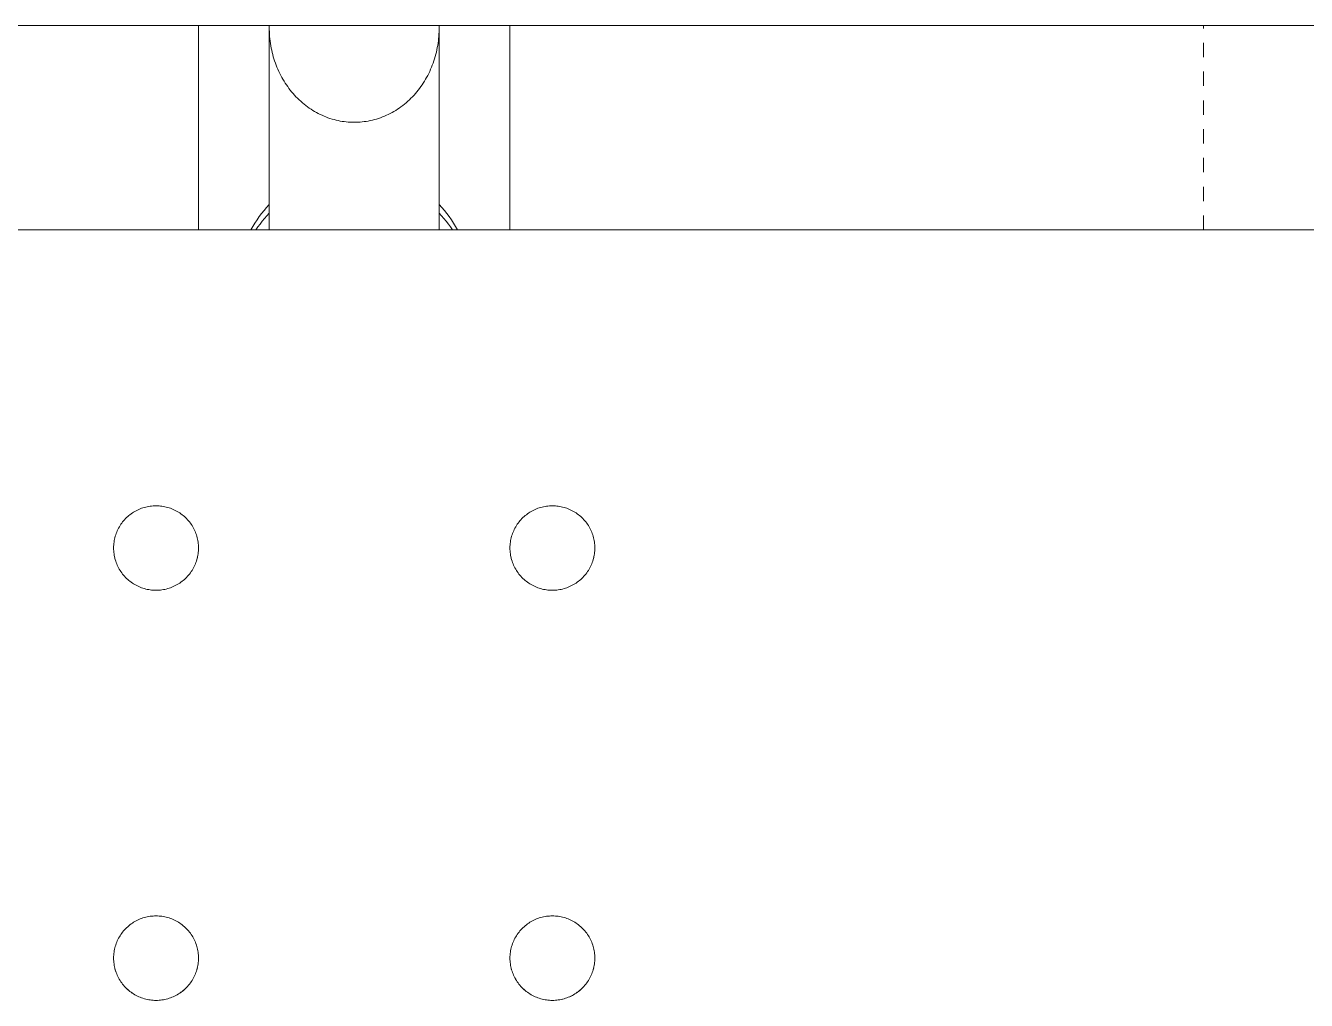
# Model space of a CAD drawing. Header units: inches. Extents: x -9 to 187, y -3 to 135.
# Drawn here: x 43 to 51.9, y 62.48 to 69.25 of the extents above; entities that cross this region are included whole.
import ezdxf

# ---------------------------------------------------------------- set-up
doc = ezdxf.new("R2010")
doc.units = ezdxf.units.IN
doc.linetypes.add('HIDDEN', pattern=[1.905, 1.27, -0.635])
doc.layers.add('ZANO_R', color=7, linetype='Continuous', lineweight=0)
doc.layers.add('ZANO_R_przerywana', color=250, linetype='HIDDEN', lineweight=0)

msp = doc.modelspace()

# ---------------------------------------------------------------- linework, layer by layer
at = {"layer": 'ZANO_R'}
for p, q in [((12.03027, 69.25466), (76.76718, 69.25466)), ((44.20188, 67.83533), (44.20188, 69.25466)), ((44.69396, 69.08941), (44.69397, 69.25466)), ((44.69404, 67.83533), (44.69404, 69.22773)), ((44.69404, 69.22773), (44.69445, 69.21155)), ((44.69445, 69.21155), (44.69521, 69.19538)), ((44.69521, 69.19538), (44.69634, 69.17924)), ((45.87274, 69.18026), (45.87383, 69.19607)), ((45.87383, 69.19607), (45.87456, 69.2119)), ((45.87456, 69.2119), (45.87496, 69.22775)), ((45.87496, 67.83533), (45.87496, 69.22775)), ((45.87503, 69.04381), (45.87503, 69.25466)), ((46.36711, 67.83533), (46.36711, 69.25466)), ((44.69634, 69.17924), (44.69782, 69.16312)), ((44.69782, 69.16312), (44.69966, 69.14704)), ((44.69966, 69.14704), (44.70186, 69.131)), ((44.70186, 69.131), (44.70441, 69.11502)), ((44.70441, 69.11502), (44.70733, 69.0991)), ((45.85903, 69.08621), (45.86218, 69.10175)), ((45.86218, 69.10175), (45.86498, 69.11735)), ((45.86498, 69.11735), (45.86743, 69.13301)), ((45.86743, 69.13301), (45.86955, 69.14872)), ((45.86955, 69.14872), (45.87132, 69.16447)), ((45.87132, 69.16447), (45.87274, 69.18026)), ((44.69396, 69.04381), (44.69396, 69.07421)), ((44.69396, 69.01347), (44.69396, 69.02861)), ((44.69404, 69.04381), (44.69404, 69.04524)), ((44.70733, 69.0991), (44.71045, 69.08391)), ((44.71045, 69.08391), (44.71391, 69.06878)), ((44.71391, 69.06878), (44.71769, 69.05374)), ((44.71769, 69.05374), (44.72181, 69.03878)), ((44.72181, 69.03878), (44.72624, 69.02391)), ((44.72624, 69.02391), (44.73101, 69.00915)), ((45.83821, 69.00979), (45.84305, 69.02488)), ((45.84305, 69.02488), (45.84756, 69.04008)), ((45.84756, 69.04008), (45.85173, 69.05537)), ((45.85173, 69.05537), (45.85555, 69.07075)), ((45.85555, 69.07075), (45.85903, 69.08621)), ((44.69396, 68.96844), (44.69396, 68.98338)), ((44.69396, 68.92399), (44.69396, 68.93874)), ((44.73101, 69.00915), (44.73609, 68.99449)), ((44.73609, 68.99449), (44.74151, 68.97995)), ((44.74151, 68.97995), (44.74728, 68.96544)), ((44.74728, 68.96544), (44.75338, 68.95106)), ((44.75338, 68.95106), (44.75981, 68.93683)), ((44.75981, 68.93683), (44.76656, 68.92275)), ((45.80244, 68.92276), (45.80919, 68.93684)), ((45.80919, 68.93684), (45.81562, 68.95108)), ((45.81562, 68.95108), (45.82172, 68.96545)), ((45.82172, 68.96545), (45.82749, 68.97996)), ((45.82749, 68.97996), (45.83302, 68.99482)), ((45.83302, 68.99482), (45.83821, 69.00979)), ((45.87503, 68.96844), (45.87503, 68.99839)), ((45.87503, 68.93874), (45.87503, 68.95355)), ((44.69396, 68.88013), (44.69396, 68.9093)), ((44.69396, 68.83686), (44.69396, 68.85122)), ((44.76656, 68.92275), (44.77364, 68.90882)), ((44.77364, 68.90882), (44.78103, 68.89507)), ((44.78103, 68.89507), (44.78874, 68.88149)), ((44.78874, 68.88149), (44.79677, 68.86809)), ((44.79677, 68.86809), (44.80479, 68.85539)), ((44.80479, 68.85539), (44.8131, 68.84287)), ((44.8131, 68.84287), (44.8217, 68.83055)), ((45.7473, 68.83055), (45.7559, 68.84288)), ((45.7559, 68.84288), (45.76421, 68.85539)), ((45.76421, 68.85539), (45.77223, 68.8681)), ((45.77223, 68.8681), (45.78026, 68.88149)), ((45.78026, 68.88149), (45.78797, 68.89507)), ((45.78797, 68.89507), (45.79536, 68.90883)), ((45.79536, 68.90883), (45.80244, 68.92276)), ((45.87503, 68.88013), (45.87503, 68.9093)), ((45.87503, 68.80835), (45.87503, 68.83686)), ((44.69396, 68.80835), (44.69396, 68.82258)), ((44.69396, 68.78011), (44.69396, 68.7942)), ((44.69396, 68.72443), (44.69396, 68.75213)), ((44.69404, 68.79165), (44.69404, 68.7942)), ((44.8217, 68.83055), (44.83058, 68.81843)), ((44.83058, 68.81843), (44.83974, 68.80652)), ((44.83974, 68.80652), (44.84917, 68.79483)), ((44.84917, 68.79483), (44.85889, 68.78337)), ((44.85889, 68.78337), (44.86887, 68.77214)), ((44.86887, 68.77214), (44.87932, 68.76095)), ((44.87932, 68.76095), (44.89004, 68.75003)), ((44.89004, 68.75003), (44.90103, 68.73937)), ((45.66797, 68.73938), (45.67896, 68.75003)), ((45.67896, 68.75003), (45.68968, 68.76096)), ((45.68968, 68.76096), (45.70013, 68.77215)), ((45.70013, 68.77215), (45.71011, 68.78337)), ((45.71011, 68.78337), (45.71983, 68.79484)), ((45.71983, 68.79484), (45.72926, 68.80652)), ((45.72926, 68.80652), (45.73842, 68.81843)), ((45.73842, 68.81843), (45.7473, 68.83055)), ((45.87503, 68.76609), (45.87503, 68.78011)), ((44.69396, 68.69699), (44.69396, 68.71068)), ((44.69396, 68.66983), (44.69396, 68.68338)), ((44.69396, 68.62961), (44.69396, 68.65635)), ((44.90103, 68.73937), (44.91228, 68.729)), ((44.91228, 68.729), (44.92379, 68.71891)), ((44.92379, 68.71891), (44.93555, 68.70912)), ((44.93555, 68.70912), (44.94756, 68.69963)), ((44.94756, 68.69963), (44.95981, 68.69046)), ((44.95981, 68.69046), (44.97176, 68.68197)), ((44.97176, 68.68197), (44.98393, 68.67379)), ((44.98393, 68.67379), (44.9963, 68.66592)), ((44.9963, 68.66592), (45.00886, 68.65837)), ((45.00886, 68.65837), (45.02162, 68.65114)), ((45.54738, 68.65114), (45.56014, 68.65837)), ((45.56014, 68.65837), (45.5727, 68.66592)), ((45.5727, 68.66592), (45.58507, 68.6738)), ((45.58507, 68.6738), (45.59723, 68.68198)), ((45.59723, 68.68198), (45.60919, 68.69046)), ((45.60919, 68.69046), (45.62144, 68.69963)), ((45.62144, 68.69963), (45.63345, 68.70912)), ((45.63345, 68.70912), (45.64521, 68.71891)), ((45.64521, 68.71891), (45.65672, 68.729)), ((45.65672, 68.729), (45.66797, 68.73938)), ((45.87503, 68.72443), (45.87503, 68.73825)), ((45.87503, 68.66983), (45.87503, 68.68338)), ((45.87503, 68.64295), (45.87503, 68.65635)), ((44.69396, 68.56369), (44.69396, 68.58992)), ((44.69404, 68.62961), (44.69404, 68.63926)), ((44.69404, 68.57677), (44.69404, 68.57783)), ((45.02162, 68.65114), (45.03455, 68.64424)), ((45.03455, 68.64424), (45.04766, 68.63767)), ((45.04766, 68.63767), (45.06093, 68.63146)), ((45.06093, 68.63146), (45.07447, 68.62555)), ((45.07447, 68.62555), (45.08816, 68.62)), ((45.08816, 68.62), (45.102, 68.61482)), ((45.102, 68.61482), (45.11597, 68.61001)), ((45.11597, 68.61001), (45.13006, 68.60557)), ((45.13006, 68.60557), (45.14427, 68.60152)), ((45.14427, 68.60152), (45.15858, 68.59786)), ((45.15858, 68.59786), (45.17299, 68.59459)), ((45.17299, 68.59459), (45.18676, 68.59185)), ((45.18676, 68.59185), (45.2006, 68.58947)), ((45.2006, 68.58947), (45.21449, 68.58745)), ((45.21449, 68.58745), (45.22844, 68.5858)), ((45.22844, 68.5858), (45.24242, 68.58451)), ((45.24242, 68.58451), (45.25643, 68.58359)), ((45.25643, 68.58359), (45.27046, 68.58303)), ((45.27046, 68.58303), (45.2845, 68.58285)), ((45.2845, 68.58285), (45.29854, 68.58303)), ((45.29854, 68.58303), (45.31257, 68.58359)), ((45.31257, 68.58359), (45.32658, 68.58451)), ((45.32658, 68.58451), (45.34056, 68.5858)), ((45.34056, 68.5858), (45.3545, 68.58745)), ((45.3545, 68.58745), (45.3684, 68.58947)), ((45.3684, 68.58947), (45.38224, 68.59185)), ((45.38224, 68.59185), (45.39601, 68.59459)), ((45.39601, 68.59459), (45.41041, 68.59786)), ((45.41041, 68.59786), (45.42473, 68.60152)), ((45.42473, 68.60152), (45.43893, 68.60557)), ((45.43893, 68.60557), (45.45303, 68.61001)), ((45.45303, 68.61001), (45.467, 68.61482)), ((45.467, 68.61482), (45.48083, 68.62)), ((45.48083, 68.62), (45.49453, 68.62555)), ((45.49453, 68.62555), (45.50807, 68.63146)), ((45.50807, 68.63146), (45.52134, 68.63768)), ((45.52134, 68.63768), (45.53445, 68.64424)), ((45.53445, 68.64424), (45.54738, 68.65114)), ((45.87504, 68.60313), (45.87504, 68.61633)), ((45.87504, 68.56369), (45.87504, 68.57677)), ((44.69396, 68.49938), (44.69396, 68.52489)), ((44.69404, 68.5121), (44.69404, 68.51622)), ((44.69404, 68.51592), (44.69404, 68.39244)), ((44.69404, 68.49938), (44.69404, 68.48673)), ((45.87496, 68.5121), (45.87496, 68.01853)), ((45.87496, 68.49836), (45.87496, 68.44922)), ((45.87504, 68.53776), (45.87504, 68.55069)), ((45.87504, 68.48673), (45.87504, 68.5121)), ((44.69396, 68.43686), (44.69396, 68.46165)), ((44.69396, 68.37615), (44.69396, 68.40022)), ((44.69404, 68.44922), (44.69404, 68.45442)), ((44.69404, 68.43686), (44.69404, 68.42457)), ((44.69404, 68.38815), (44.69404, 68.39244)), ((44.69404, 68.39223), (44.69404, 68.26797)), ((45.87496, 68.40717), (45.87496, 68.38815)), ((45.87504, 68.42457), (45.87504, 68.44922)), ((44.69396, 68.31727), (44.69396, 68.3406)), ((44.69404, 68.37615), (44.69404, 68.36423)), ((44.69404, 68.32889), (44.69404, 68.33029)), ((44.69404, 68.30571), (44.69404, 68.29423)), ((45.87496, 68.3406), (45.87496, 68.32889)), ((45.87504, 68.36423), (45.87504, 68.38815)), ((45.87504, 68.31727), (45.87504, 68.32889)), ((45.87504, 68.29423), (45.87504, 68.30571)), ((44.69396, 68.26023), (44.69396, 68.27149)), ((44.69396, 68.19425), (44.69396, 68.21594)), ((44.69404, 68.26345), (44.69404, 68.14282)), ((44.69404, 68.24905), (44.69404, 68.23794)), ((45.87496, 68.27149), (45.87496, 68.26823)), ((45.87496, 68.21594), (45.87496, 68.20506)), ((45.87504, 68.26023), (45.87504, 68.27149)), ((45.87504, 68.23794), (45.87504, 68.24905)), ((44.69395, 68.13099), (44.69395, 68.15178)), ((44.69404, 68.20506), (44.69404, 68.20548)), ((44.69404, 68.18352), (44.69404, 68.17286)), ((44.69404, 68.14133), (44.69404, 68.08001)), ((45.87496, 68.15178), (45.87496, 68.14308)), ((45.87504, 68.19425), (45.87504, 68.20506)), ((45.87504, 68.17286), (45.87504, 68.18352)), ((45.87504, 68.13099), (45.87504, 68.15178)), ((44.69395, 68.07048), (44.69395, 68.08037)), ((44.69404, 68.12072), (44.69404, 68.11052)), ((44.69404, 68.07048), (44.69404, 68.08001)), ((44.69404, 68.07972), (44.69404, 68.01853)), ((44.69404, 68.06066), (44.69404, 68.05092)), ((45.87496, 68.08037), (45.87496, 68.08025)), ((45.87504, 68.11052), (45.87504, 68.12072)), ((45.87504, 68.07048), (45.87504, 68.08037)), ((45.87504, 68.05092), (45.87504, 68.06066)), ((44.62424, 67.92737), (44.64061, 67.94911)), ((44.64061, 67.94911), (44.6577, 67.9703)), ((44.6577, 67.9703), (44.67549, 67.9909)), ((44.67549, 67.9909), (44.69395, 68.01089)), ((44.67708, 67.93363), (44.69395, 67.95184)), ((44.69395, 67.99411), (44.69395, 68.02217)), ((44.69395, 67.94011), (44.69395, 67.96676)), ((44.69404, 68.01097), (44.69404, 67.95688)), ((44.69404, 67.99411), (44.69404, 67.98492)), ((44.69404, 67.95191), (44.69404, 67.89508)), ((45.87496, 68.01097), (45.87496, 67.95688)), ((45.87496, 67.95191), (45.87496, 67.83533)), ((45.87504, 67.98492), (45.87504, 68.02217)), ((45.87504, 68.01089), (45.89351, 67.9909)), ((45.87504, 67.94011), (45.87504, 67.96676)), ((45.87504, 67.95184), (45.89191, 67.93363)), ((45.89351, 67.9909), (45.91129, 67.9703)), ((45.91129, 67.9703), (45.92838, 67.94911)), ((45.92838, 67.94911), (45.94476, 67.92737)), ((44.56624, 67.83533), (44.57958, 67.85905)), ((44.57958, 67.85905), (44.59371, 67.88232)), ((44.59371, 67.88232), (44.6086, 67.9051)), ((44.60145, 67.83533), (44.61537, 67.85589)), ((44.6086, 67.9051), (44.62424, 67.92737)), ((44.61537, 67.85589), (44.6299, 67.87602)), ((44.6299, 67.87602), (44.64504, 67.8957)), ((44.64504, 67.8957), (44.66077, 67.9149)), ((44.66077, 67.9149), (44.67708, 67.93363)), ((44.69395, 67.88904), (44.69395, 67.89732)), ((44.69404, 67.93138), (44.69404, 67.92273)), ((44.69404, 67.88904), (44.69404, 67.89059)), ((44.69404, 67.89033), (44.69404, 67.83533)), ((44.69404, 67.87272), (44.69404, 67.86468)), ((44.69404, 67.85671), (44.69404, 67.83533)), ((45.87496, 67.89084), (45.87496, 67.88904)), ((45.87504, 67.92273), (45.87504, 67.93138)), ((45.87504, 67.88904), (45.87504, 67.89732)), ((45.87504, 67.86468), (45.87504, 67.87272)), ((45.87504, 67.83533), (45.87504, 67.85671)), ((45.89191, 67.93363), (45.90822, 67.9149)), ((45.90822, 67.9149), (45.92395, 67.8957)), ((45.92395, 67.8957), (45.93909, 67.87602)), ((45.93909, 67.87602), (45.95363, 67.85589)), ((45.94476, 67.92737), (45.9604, 67.9051)), ((45.95363, 67.85589), (45.96754, 67.83533)), ((45.9604, 67.9051), (45.97529, 67.88232)), ((45.97529, 67.88232), (45.98941, 67.85905)), ((45.98941, 67.85905), (46.00275, 67.83533)), ((45.28718, 67.83533), (12.03027, 67.83533)), ((44.69395, 67.83533), (44.69395, 67.84883)), ((45.28718, 67.83533), (92.12059, 67.83533)), ((43.79639, 65.89705), (43.78693, 65.89308)), ((43.80599, 65.90069), (43.79639, 65.89705)), ((43.81571, 65.90399), (43.80599, 65.90069)), ((43.82553, 65.90695), (43.81571, 65.90399)), ((43.83546, 65.90956), (43.82553, 65.90695)), ((43.84547, 65.91183), (43.83546, 65.90956)), ((43.85555, 65.91374), (43.84547, 65.91183)), ((43.86569, 65.91531), (43.85555, 65.91374)), ((43.87589, 65.91652), (43.86569, 65.91531)), ((43.88611, 65.91737), (43.87589, 65.91652)), ((43.89636, 65.91786), (43.88611, 65.91737)), ((43.90663, 65.918), (43.89636, 65.91786)), ((43.91689, 65.91786), (43.90663, 65.918)), ((43.92714, 65.91737), (43.91689, 65.91786)), ((43.93737, 65.91652), (43.92714, 65.91737)), ((43.94756, 65.91531), (43.93737, 65.91652)), ((43.9577, 65.91374), (43.94756, 65.91531)), ((43.96778, 65.91183), (43.9577, 65.91374)), ((43.97779, 65.90956), (43.96778, 65.91183)), ((43.98772, 65.90695), (43.97779, 65.90956)), ((43.99755, 65.90399), (43.98772, 65.90695)), ((44.00726, 65.90069), (43.99755, 65.90399)), ((44.01686, 65.89705), (44.00726, 65.90069)), ((44.02632, 65.89308), (44.01686, 65.89705)), ((46.54267, 65.89308), (46.55213, 65.89705)), ((46.55213, 65.89705), (46.56173, 65.90069)), ((46.56173, 65.90069), (46.57145, 65.90399)), ((46.57145, 65.90399), (46.58128, 65.90695)), ((46.58128, 65.90695), (46.5912, 65.90956)), ((46.5912, 65.90956), (46.60121, 65.91183)), ((46.60121, 65.91183), (46.61129, 65.91374)), ((46.61129, 65.91374), (46.62144, 65.91531)), ((46.62144, 65.91531), (46.63163, 65.91652)), ((46.63163, 65.91652), (46.64186, 65.91737)), ((46.64186, 65.91737), (46.65211, 65.91786)), ((46.65211, 65.91786), (46.66237, 65.918)), ((46.66237, 65.918), (46.67263, 65.91786)), ((46.67263, 65.91786), (46.68288, 65.91737)), ((46.68288, 65.91737), (46.69311, 65.91652)), ((46.69311, 65.91652), (46.7033, 65.91531)), ((46.7033, 65.91531), (46.71344, 65.91374)), ((46.71344, 65.91374), (46.72353, 65.91183)), ((46.72353, 65.91183), (46.73354, 65.90956)), ((46.73354, 65.90956), (46.74346, 65.90695)), ((46.74346, 65.90695), (46.75329, 65.90399)), ((46.75329, 65.90399), (46.76301, 65.90069)), ((46.76301, 65.90069), (46.7726, 65.89705)), ((46.7726, 65.89705), (46.78207, 65.89308)), ((43.68095, 65.81391), (43.67446, 65.80596)), ((43.68772, 65.82163), (43.68095, 65.81391)), ((43.69475, 65.8291), (43.68772, 65.82163)), ((43.70203, 65.83633), (43.69475, 65.8291)), ((43.70957, 65.8433), (43.70203, 65.83633)), ((43.71734, 65.85), (43.70957, 65.8433)), ((43.72535, 65.85642), (43.71734, 65.85)), ((43.73357, 65.86256), (43.72535, 65.85642)), ((43.742, 65.86842), (43.73357, 65.86256)), ((43.75063, 65.87397), (43.742, 65.86842)), ((43.75945, 65.87922), (43.75063, 65.87397)), ((43.76845, 65.88416), (43.75945, 65.87922)), ((43.77761, 65.88878), (43.76845, 65.88416)), ((43.78693, 65.89308), (43.77761, 65.88878)), ((44.03564, 65.88878), (44.02632, 65.89308)), ((44.04481, 65.88416), (44.03564, 65.88878)), ((44.0538, 65.87922), (44.04481, 65.88416)), ((44.06262, 65.87397), (44.0538, 65.87922)), ((44.07125, 65.86842), (44.06262, 65.87397)), ((44.07968, 65.86256), (44.07125, 65.86842)), ((44.08791, 65.85642), (44.07968, 65.86256)), ((44.09591, 65.85), (44.08791, 65.85642)), ((44.10368, 65.8433), (44.09591, 65.85)), ((44.11122, 65.83633), (44.10368, 65.8433)), ((44.11851, 65.8291), (44.11122, 65.83633)), ((44.12554, 65.82163), (44.11851, 65.8291)), ((44.1323, 65.81391), (44.12554, 65.82163)), ((44.13879, 65.80596), (44.1323, 65.81391)), ((46.4302, 65.80596), (46.43669, 65.81391)), ((46.43669, 65.81391), (46.44346, 65.82163)), ((46.44346, 65.82163), (46.45049, 65.8291)), ((46.45049, 65.8291), (46.45778, 65.83633)), ((46.45778, 65.83633), (46.46531, 65.8433)), ((46.46531, 65.8433), (46.47308, 65.85)), ((46.47308, 65.85), (46.48109, 65.85642)), ((46.48109, 65.85642), (46.48931, 65.86256)), ((46.48931, 65.86256), (46.49774, 65.86842)), ((46.49774, 65.86842), (46.50637, 65.87397)), ((46.50637, 65.87397), (46.51519, 65.87922)), ((46.51519, 65.87922), (46.52419, 65.88416)), ((46.52419, 65.88416), (46.53335, 65.88878)), ((46.53335, 65.88878), (46.54267, 65.89308)), ((46.78207, 65.89308), (46.79139, 65.88878)), ((46.79139, 65.88878), (46.80055, 65.88416)), ((46.80055, 65.88416), (46.80955, 65.87922)), ((46.80955, 65.87922), (46.81837, 65.87397)), ((46.81837, 65.87397), (46.827, 65.86842)), ((46.827, 65.86842), (46.83543, 65.86256)), ((46.83543, 65.86256), (46.84365, 65.85642)), ((46.84365, 65.85642), (46.85165, 65.85)), ((46.85165, 65.85), (46.85943, 65.8433)), ((46.85943, 65.8433), (46.86696, 65.83633)), ((46.86696, 65.83633), (46.87425, 65.8291)), ((46.87425, 65.8291), (46.88128, 65.82163)), ((46.88128, 65.82163), (46.88804, 65.81391)), ((46.88804, 65.81391), (46.89454, 65.80596)), ((43.62952, 65.72569), (43.62614, 65.716)), ((43.63324, 65.73525), (43.62952, 65.72569)), ((43.63729, 65.74468), (43.63324, 65.73525)), ((43.64167, 65.75397), (43.63729, 65.74468)), ((43.64636, 65.76309), (43.64167, 65.75397)), ((43.65138, 65.77205), (43.64636, 65.76309)), ((43.6567, 65.78082), (43.65138, 65.77205)), ((43.66233, 65.78941), (43.6567, 65.78082)), ((43.66825, 65.79779), (43.66233, 65.78941)), ((43.67446, 65.80596), (43.66825, 65.79779)), ((44.145, 65.79779), (44.13879, 65.80596)), ((44.15093, 65.78941), (44.145, 65.79779)), ((44.15655, 65.78082), (44.15093, 65.78941)), ((44.16187, 65.77205), (44.15655, 65.78082)), ((44.16689, 65.76309), (44.16187, 65.77205)), ((44.17159, 65.75397), (44.16689, 65.76309)), ((44.17596, 65.74468), (44.17159, 65.75397)), ((44.18001, 65.73525), (44.17596, 65.74468)), ((44.18373, 65.72569), (44.18001, 65.73525)), ((44.18711, 65.716), (44.18373, 65.72569)), ((46.38188, 65.716), (46.38527, 65.72569)), ((46.38527, 65.72569), (46.38898, 65.73525)), ((46.38898, 65.73525), (46.39303, 65.74468)), ((46.39303, 65.74468), (46.39741, 65.75397)), ((46.39741, 65.75397), (46.40211, 65.76309)), ((46.40211, 65.76309), (46.40712, 65.77205)), ((46.40712, 65.77205), (46.41244, 65.78082)), ((46.41244, 65.78082), (46.41807, 65.78941)), ((46.41807, 65.78941), (46.42399, 65.79779)), ((46.42399, 65.79779), (46.4302, 65.80596)), ((46.89454, 65.80596), (46.90075, 65.79779)), ((46.90075, 65.79779), (46.90667, 65.78941)), ((46.90667, 65.78941), (46.91229, 65.78082)), ((46.91229, 65.78082), (46.91762, 65.77205)), ((46.91762, 65.77205), (46.92263, 65.76309)), ((46.92263, 65.76309), (46.92733, 65.75397)), ((46.92733, 65.75397), (46.9317, 65.74468)), ((46.9317, 65.74468), (46.93575, 65.73525)), ((46.93575, 65.73525), (46.93947, 65.72569)), ((46.93947, 65.72569), (46.94285, 65.716)), ((43.61159, 65.63546), (43.61137, 65.6252)), ((43.61217, 65.64571), (43.61159, 65.63546)), ((43.61311, 65.65593), (43.61217, 65.64571)), ((43.6144, 65.66611), (43.61311, 65.65593)), ((43.61605, 65.67624), (43.6144, 65.66611)), ((43.61805, 65.6863), (43.61605, 65.67624)), ((43.6204, 65.69629), (43.61805, 65.6863)), ((43.6231, 65.7062), (43.6204, 65.69629)), ((43.62614, 65.716), (43.6231, 65.7062)), ((44.19015, 65.7062), (44.18711, 65.716)), ((44.19285, 65.69629), (44.19015, 65.7062)), ((44.1952, 65.6863), (44.19285, 65.69629)), ((44.1972, 65.67624), (44.1952, 65.6863)), ((44.19885, 65.66611), (44.1972, 65.67624)), ((44.20014, 65.65593), (44.19885, 65.66611)), ((44.20108, 65.64571), (44.20014, 65.65593)), ((44.20166, 65.63546), (44.20108, 65.64571)), ((44.20188, 65.6252), (44.20166, 65.63546)), ((46.36711, 65.6252), (46.36733, 65.63546)), ((46.36733, 65.63546), (46.36791, 65.64571)), ((46.36791, 65.64571), (46.36885, 65.65593)), ((46.36885, 65.65593), (46.37014, 65.66611)), ((46.37014, 65.66611), (46.37179, 65.67624)), ((46.37179, 65.67624), (46.37379, 65.6863)), ((46.37379, 65.6863), (46.37614, 65.69629)), ((46.37614, 65.69629), (46.37884, 65.7062)), ((46.37884, 65.7062), (46.38188, 65.716)), ((46.94285, 65.716), (46.9459, 65.7062)), ((46.9459, 65.7062), (46.94859, 65.69629)), ((46.94859, 65.69629), (46.95094, 65.6863)), ((46.95094, 65.6863), (46.95294, 65.67624)), ((46.95294, 65.67624), (46.95459, 65.66611)), ((46.95459, 65.66611), (46.95589, 65.65593)), ((46.95589, 65.65593), (46.95682, 65.64571)), ((46.95682, 65.64571), (46.9574, 65.63546)), ((46.9574, 65.63546), (46.95763, 65.6252)), ((43.61157, 65.61492), (43.61137, 65.6252)), ((43.61213, 65.60465), (43.61157, 65.61492)), ((43.61305, 65.59441), (43.61213, 65.60465)), ((43.61433, 65.58421), (43.61305, 65.59441)), ((43.61596, 65.57406), (43.61433, 65.58421)), ((43.61795, 65.56397), (43.61596, 65.57406)), ((43.62028, 65.55396), (43.61795, 65.56397)), ((43.61918, 65.55829), (43.62089, 65.55144)), ((43.62297, 65.54403), (43.62028, 65.55396)), ((43.62089, 65.55144), (43.62277, 65.54463)), ((43.626, 65.5342), (43.62297, 65.54403)), ((44.19028, 65.54403), (44.18725, 65.5342)), ((44.19297, 65.55396), (44.19028, 65.54403)), ((44.19049, 65.54463), (44.19236, 65.55144)), ((44.19236, 65.55144), (44.19407, 65.55829)), ((44.1953, 65.56397), (44.19297, 65.55396)), ((44.19729, 65.57406), (44.1953, 65.56397)), ((44.19892, 65.58421), (44.19729, 65.57406)), ((44.2002, 65.59441), (44.19892, 65.58421)), ((44.20112, 65.60465), (44.2002, 65.59441)), ((44.20168, 65.61492), (44.20112, 65.60465)), ((44.20188, 65.6252), (44.20168, 65.61492)), ((46.36731, 65.61492), (46.36711, 65.6252)), ((46.36788, 65.60465), (46.36731, 65.61492)), ((46.3688, 65.59441), (46.36788, 65.60465)), ((46.37007, 65.58421), (46.3688, 65.59441)), ((46.37171, 65.57406), (46.37007, 65.58421)), ((46.37369, 65.56397), (46.37171, 65.57406)), ((46.37603, 65.55396), (46.37369, 65.56397)), ((46.37663, 65.55144), (46.37492, 65.55829)), ((46.37871, 65.54403), (46.37603, 65.55396)), ((46.37851, 65.54463), (46.37663, 65.55144)), ((46.38174, 65.5342), (46.37871, 65.54403)), ((46.94603, 65.54403), (46.943, 65.5342)), ((46.94871, 65.55396), (46.94603, 65.54403)), ((46.9481, 65.55144), (46.94623, 65.54463)), ((46.94981, 65.55829), (46.9481, 65.55144)), ((46.95105, 65.56397), (46.94871, 65.55396)), ((46.95303, 65.57406), (46.95105, 65.56397)), ((46.95466, 65.58421), (46.95303, 65.57406)), ((46.95594, 65.59441), (46.95466, 65.58421)), ((46.95686, 65.60465), (46.95594, 65.59441)), ((46.95742, 65.61492), (46.95686, 65.60465)), ((46.95763, 65.6252), (46.95742, 65.61492)), ((43.62937, 65.52449), (43.626, 65.5342)), ((43.63307, 65.5149), (43.62937, 65.52449)), ((43.63711, 65.50544), (43.63307, 65.5149)), ((43.64148, 65.49614), (43.63711, 65.50544)), ((43.64617, 65.48699), (43.64148, 65.49614)), ((43.65118, 65.478), (43.64617, 65.48699)), ((43.65649, 65.4692), (43.65118, 65.478)), ((43.66211, 65.46059), (43.65649, 65.4692)), ((43.66803, 65.45218), (43.66211, 65.46059)), ((43.67424, 65.44399), (43.66803, 65.45218)), ((44.14522, 65.45218), (44.13902, 65.44399)), ((44.15114, 65.46059), (44.14522, 65.45218)), ((44.15676, 65.4692), (44.15114, 65.46059)), ((44.16208, 65.478), (44.15676, 65.4692)), ((44.16708, 65.48699), (44.16208, 65.478)), ((44.17177, 65.49614), (44.16708, 65.48699)), ((44.17614, 65.50544), (44.17177, 65.49614)), ((44.18018, 65.5149), (44.17614, 65.50544)), ((44.18388, 65.52449), (44.18018, 65.5149)), ((44.18725, 65.5342), (44.18388, 65.52449)), ((46.38511, 65.52449), (46.38174, 65.5342)), ((46.38882, 65.5149), (46.38511, 65.52449)), ((46.39286, 65.50544), (46.38882, 65.5149)), ((46.39722, 65.49614), (46.39286, 65.50544)), ((46.40191, 65.48699), (46.39722, 65.49614)), ((46.40692, 65.478), (46.40191, 65.48699)), ((46.41223, 65.4692), (46.40692, 65.478)), ((46.41785, 65.46059), (46.41223, 65.4692)), ((46.42377, 65.45218), (46.41785, 65.46059)), ((46.42998, 65.44399), (46.42377, 65.45218)), ((46.90097, 65.45218), (46.89476, 65.44399)), ((46.90688, 65.46059), (46.90097, 65.45218)), ((46.9125, 65.4692), (46.90688, 65.46059)), ((46.91782, 65.478), (46.9125, 65.4692)), ((46.92282, 65.48699), (46.91782, 65.478)), ((46.92751, 65.49614), (46.92282, 65.48699)), ((46.93188, 65.50544), (46.92751, 65.49614)), ((46.93592, 65.5149), (46.93188, 65.50544)), ((46.93963, 65.52449), (46.93592, 65.5149)), ((46.943, 65.5342), (46.93963, 65.52449)), ((43.68073, 65.43601), (43.67424, 65.44399)), ((43.68749, 65.42827), (43.68073, 65.43601)), ((43.69452, 65.42076), (43.68749, 65.42827)), ((43.70181, 65.41351), (43.69452, 65.42076)), ((43.70934, 65.40651), (43.70181, 65.41351)), ((43.71712, 65.39979), (43.70934, 65.40651)), ((43.72512, 65.39333), (43.71712, 65.39979)), ((43.73335, 65.38716), (43.72512, 65.39333)), ((43.74179, 65.38129), (43.73335, 65.38716)), ((43.75042, 65.37571), (43.74179, 65.38129)), ((43.75925, 65.37043), (43.75042, 65.37571)), ((43.76825, 65.36547), (43.75925, 65.37043)), ((43.77742, 65.36082), (43.76825, 65.36547)), ((44.045, 65.36547), (44.03583, 65.36082)), ((44.054, 65.37043), (44.045, 65.36547)), ((44.06283, 65.37571), (44.054, 65.37043)), ((44.07147, 65.38129), (44.06283, 65.37571)), ((44.0799, 65.38716), (44.07147, 65.38129)), ((44.08813, 65.39333), (44.0799, 65.38716)), ((44.09613, 65.39979), (44.08813, 65.39333)), ((44.10391, 65.40651), (44.09613, 65.39979)), ((44.11145, 65.41351), (44.10391, 65.40651)), ((44.11873, 65.42076), (44.11145, 65.41351)), ((44.12576, 65.42827), (44.11873, 65.42076)), ((44.13253, 65.43601), (44.12576, 65.42827)), ((44.13902, 65.44399), (44.13253, 65.43601)), ((46.43647, 65.43601), (46.42998, 65.44399)), ((46.44323, 65.42827), (46.43647, 65.43601)), ((46.45026, 65.42076), (46.44323, 65.42827)), ((46.45755, 65.41351), (46.45026, 65.42076)), ((46.46508, 65.40651), (46.45755, 65.41351)), ((46.47286, 65.39979), (46.46508, 65.40651)), ((46.48087, 65.39333), (46.47286, 65.39979)), ((46.48909, 65.38716), (46.48087, 65.39333)), ((46.49753, 65.38129), (46.48909, 65.38716)), ((46.50616, 65.37571), (46.49753, 65.38129)), ((46.51499, 65.37043), (46.50616, 65.37571)), ((46.52399, 65.36547), (46.51499, 65.37043)), ((46.53317, 65.36082), (46.52399, 65.36547)), ((46.80074, 65.36547), (46.79157, 65.36082)), ((46.80975, 65.37043), (46.80074, 65.36547)), ((46.81857, 65.37571), (46.80975, 65.37043)), ((46.82721, 65.38129), (46.81857, 65.37571)), ((46.83565, 65.38716), (46.82721, 65.38129)), ((46.84387, 65.39333), (46.83565, 65.38716)), ((46.85188, 65.39979), (46.84387, 65.39333)), ((46.85965, 65.40651), (46.85188, 65.39979)), ((46.86719, 65.41351), (46.85965, 65.40651)), ((46.87448, 65.42076), (46.86719, 65.41351)), ((46.88151, 65.42827), (46.87448, 65.42076)), ((46.88827, 65.43601), (46.88151, 65.42827)), ((46.89476, 65.44399), (46.88827, 65.43601)), ((43.78675, 65.3565), (43.77742, 65.36082)), ((43.79623, 65.3525), (43.78675, 65.3565)), ((43.80583, 65.34884), (43.79623, 65.3525)), ((43.81556, 65.34551), (43.80583, 65.34884)), ((43.8254, 65.34253), (43.81556, 65.34551)), ((43.83534, 65.33989), (43.8254, 65.34253)), ((43.84537, 65.3376), (43.83534, 65.33989)), ((43.85546, 65.33566), (43.84537, 65.3376)), ((43.86562, 65.33408), (43.85546, 65.33566)), ((43.87583, 65.33285), (43.86562, 65.33408)), ((43.88608, 65.33198), (43.87583, 65.33285)), ((43.89635, 65.33146), (43.88608, 65.33198)), ((43.90663, 65.33131), (43.89635, 65.33146)), ((43.91691, 65.33146), (43.90663, 65.33131)), ((43.92718, 65.33198), (43.91691, 65.33146)), ((43.93742, 65.33285), (43.92718, 65.33198)), ((43.94763, 65.33408), (43.93742, 65.33285)), ((43.95779, 65.33566), (43.94763, 65.33408)), ((43.96789, 65.3376), (43.95779, 65.33566)), ((43.97791, 65.33989), (43.96789, 65.3376)), ((43.98785, 65.34253), (43.97791, 65.33989)), ((43.99769, 65.34551), (43.98785, 65.34253)), ((44.00742, 65.34884), (43.99769, 65.34551)), ((44.01703, 65.3525), (44.00742, 65.34884)), ((44.0265, 65.3565), (44.01703, 65.3525)), ((44.03583, 65.36082), (44.0265, 65.3565)), ((46.5425, 65.3565), (46.53317, 65.36082)), ((46.55197, 65.3525), (46.5425, 65.3565)), ((46.56158, 65.34884), (46.55197, 65.3525)), ((46.57131, 65.34551), (46.56158, 65.34884)), ((46.58115, 65.34253), (46.57131, 65.34551)), ((46.59108, 65.33989), (46.58115, 65.34253)), ((46.60111, 65.3376), (46.59108, 65.33989)), ((46.61121, 65.33566), (46.60111, 65.3376)), ((46.62136, 65.33408), (46.61121, 65.33566)), ((46.63157, 65.33285), (46.62136, 65.33408)), ((46.64182, 65.33198), (46.63157, 65.33285)), ((46.65209, 65.33146), (46.64182, 65.33198)), ((46.66237, 65.33131), (46.65209, 65.33146)), ((46.67265, 65.33146), (46.66237, 65.33131)), ((46.68292, 65.33198), (46.67265, 65.33146)), ((46.69316, 65.33285), (46.68292, 65.33198)), ((46.70337, 65.33408), (46.69316, 65.33285)), ((46.71353, 65.33566), (46.70337, 65.33408)), ((46.72363, 65.3376), (46.71353, 65.33566)), ((46.73365, 65.33989), (46.72363, 65.3376)), ((46.74359, 65.34253), (46.73365, 65.33989)), ((46.75343, 65.34551), (46.74359, 65.34253)), ((46.76316, 65.34884), (46.75343, 65.34551)), ((46.77277, 65.3525), (46.76316, 65.34884)), ((46.78224, 65.3565), (46.77277, 65.3525)), ((46.79157, 65.36082), (46.78224, 65.3565)), ((43.79639, 63.04716), (43.78693, 63.04319)), ((43.80599, 63.0508), (43.79639, 63.04716)), ((43.81571, 63.0541), (43.80599, 63.0508)), ((43.82553, 63.05706), (43.81571, 63.0541)), ((43.83546, 63.05967), (43.82553, 63.05706)), ((43.84547, 63.06194), (43.83546, 63.05967)), ((43.85555, 63.06386), (43.84547, 63.06194)), ((43.86569, 63.06542), (43.85555, 63.06386)), ((43.87589, 63.06663), (43.86569, 63.06542)), ((43.88611, 63.06748), (43.87589, 63.06663)), ((43.89636, 63.06797), (43.88611, 63.06748)), ((43.90663, 63.06811), (43.89636, 63.06797)), ((43.91689, 63.06797), (43.90663, 63.06811)), ((43.92714, 63.06748), (43.91689, 63.06797)), ((43.93737, 63.06663), (43.92714, 63.06748)), ((43.94756, 63.06542), (43.93737, 63.06663)), ((43.9577, 63.06386), (43.94756, 63.06542)), ((43.96778, 63.06194), (43.9577, 63.06386)), ((43.97779, 63.05967), (43.96778, 63.06194)), ((43.98772, 63.05706), (43.97779, 63.05967)), ((43.99755, 63.0541), (43.98772, 63.05706)), ((44.00726, 63.0508), (43.99755, 63.0541)), ((44.01686, 63.04716), (44.00726, 63.0508)), ((44.02632, 63.04319), (44.01686, 63.04716)), ((46.54267, 63.04319), (46.55213, 63.04716)), ((46.55213, 63.04716), (46.56173, 63.0508)), ((46.56173, 63.0508), (46.57145, 63.0541)), ((46.57145, 63.0541), (46.58128, 63.05706)), ((46.58128, 63.05706), (46.5912, 63.05967)), ((46.5912, 63.05967), (46.60121, 63.06194)), ((46.60121, 63.06194), (46.61129, 63.06386)), ((46.61129, 63.06386), (46.62144, 63.06542)), ((46.62144, 63.06542), (46.63163, 63.06663)), ((46.63163, 63.06663), (46.64186, 63.06748)), ((46.64186, 63.06748), (46.65211, 63.06797)), ((46.65211, 63.06797), (46.66237, 63.06811)), ((46.66237, 63.06811), (46.67263, 63.06797)), ((46.67263, 63.06797), (46.68288, 63.06748)), ((46.68288, 63.06748), (46.69311, 63.06663)), ((46.69311, 63.06663), (46.7033, 63.06542)), ((46.7033, 63.06542), (46.71344, 63.06386)), ((46.71344, 63.06386), (46.72353, 63.06194)), ((46.72353, 63.06194), (46.73354, 63.05967)), ((46.73354, 63.05967), (46.74346, 63.05706)), ((46.74346, 63.05706), (46.75329, 63.0541)), ((46.75329, 63.0541), (46.76301, 63.0508)), ((46.76301, 63.0508), (46.7726, 63.04716)), ((46.7726, 63.04716), (46.78207, 63.04319)), ((43.68095, 62.96402), (43.67446, 62.95607)), ((43.68772, 62.97174), (43.68095, 62.96402)), ((43.69475, 62.97921), (43.68772, 62.97174)), ((43.70203, 62.98644), (43.69475, 62.97921)), ((43.70957, 62.99341), (43.70203, 62.98644)), ((43.71734, 63.00011), (43.70957, 62.99341)), ((43.72535, 63.00653), (43.71734, 63.00011)), ((43.73357, 63.01268), (43.72535, 63.00653)), ((43.742, 63.01853), (43.73357, 63.01268)), ((43.75063, 63.02408), (43.742, 63.01853)), ((43.75945, 63.02933), (43.75063, 63.02408)), ((43.76845, 63.03427), (43.75945, 63.02933)), ((43.77761, 63.03889), (43.76845, 63.03427)), ((43.78693, 63.04319), (43.77761, 63.03889)), ((44.03564, 63.03889), (44.02632, 63.04319)), ((44.04481, 63.03427), (44.03564, 63.03889)), ((44.0538, 63.02933), (44.04481, 63.03427)), ((44.06262, 63.02408), (44.0538, 63.02933)), ((44.07125, 63.01853), (44.06262, 63.02408)), ((44.07968, 63.01268), (44.07125, 63.01853)), ((44.08791, 63.00653), (44.07968, 63.01268)), ((44.09591, 63.00011), (44.08791, 63.00653)), ((44.10368, 62.99341), (44.09591, 63.00011)), ((44.11122, 62.98644), (44.10368, 62.99341)), ((44.11851, 62.97921), (44.11122, 62.98644)), ((44.12554, 62.97174), (44.11851, 62.97921)), ((44.1323, 62.96402), (44.12554, 62.97174)), ((44.13879, 62.95607), (44.1323, 62.96402)), ((46.4302, 62.95607), (46.43669, 62.96402)), ((46.43669, 62.96402), (46.44346, 62.97174)), ((46.44346, 62.97174), (46.45049, 62.97921)), ((46.45049, 62.97921), (46.45778, 62.98644)), ((46.45778, 62.98644), (46.46531, 62.99341)), ((46.46531, 62.99341), (46.47308, 63.00011)), ((46.47308, 63.00011), (46.48109, 63.00653)), ((46.48109, 63.00653), (46.48931, 63.01268)), ((46.48931, 63.01268), (46.49774, 63.01853)), ((46.49774, 63.01853), (46.50637, 63.02408)), ((46.50637, 63.02408), (46.51519, 63.02933)), ((46.51519, 63.02933), (46.52419, 63.03427)), ((46.52419, 63.03427), (46.53335, 63.03889)), ((46.53335, 63.03889), (46.54267, 63.04319)), ((46.78207, 63.04319), (46.79139, 63.03889)), ((46.79139, 63.03889), (46.80055, 63.03427)), ((46.80055, 63.03427), (46.80955, 63.02933)), ((46.80955, 63.02933), (46.81837, 63.02408)), ((46.81837, 63.02408), (46.827, 63.01853)), ((46.827, 63.01853), (46.83543, 63.01268)), ((46.83543, 63.01268), (46.84365, 63.00653)), ((46.84365, 63.00653), (46.85165, 63.00011)), ((46.85165, 63.00011), (46.85943, 62.99341)), ((46.85943, 62.99341), (46.86696, 62.98644)), ((46.86696, 62.98644), (46.87425, 62.97921)), ((46.87425, 62.97921), (46.88128, 62.97174)), ((46.88128, 62.97174), (46.88804, 62.96402)), ((46.88804, 62.96402), (46.89454, 62.95607)), ((43.62952, 62.8758), (43.62614, 62.86611)), ((43.63324, 62.88537), (43.62952, 62.8758)), ((43.63729, 62.8948), (43.63324, 62.88537)), ((43.64167, 62.90408), (43.63729, 62.8948)), ((43.64636, 62.9132), (43.64167, 62.90408)), ((43.65138, 62.92216), (43.64636, 62.9132)), ((43.6567, 62.93093), (43.65138, 62.92216)), ((43.66233, 62.93952), (43.6567, 62.93093)), ((43.66825, 62.9479), (43.66233, 62.93952)), ((43.67446, 62.95607), (43.66825, 62.9479)), ((44.145, 62.9479), (44.13879, 62.95607)), ((44.15093, 62.93952), (44.145, 62.9479)), ((44.15655, 62.93093), (44.15093, 62.93952)), ((44.16187, 62.92216), (44.15655, 62.93093)), ((44.16689, 62.9132), (44.16187, 62.92216)), ((44.17159, 62.90408), (44.16689, 62.9132)), ((44.17596, 62.8948), (44.17159, 62.90408)), ((44.18001, 62.88537), (44.17596, 62.8948)), ((44.18373, 62.8758), (44.18001, 62.88537)), ((44.18711, 62.86611), (44.18373, 62.8758)), ((46.38188, 62.86611), (46.38527, 62.8758)), ((46.38527, 62.8758), (46.38898, 62.88537)), ((46.38898, 62.88537), (46.39303, 62.8948)), ((46.39303, 62.8948), (46.39741, 62.90408)), ((46.39741, 62.90408), (46.40211, 62.9132)), ((46.40211, 62.9132), (46.40712, 62.92216)), ((46.40712, 62.92216), (46.41244, 62.93093)), ((46.41244, 62.93093), (46.41807, 62.93952)), ((46.41807, 62.93952), (46.42399, 62.9479)), ((46.42399, 62.9479), (46.4302, 62.95607)), ((46.89454, 62.95607), (46.90075, 62.9479)), ((46.90075, 62.9479), (46.90667, 62.93952)), ((46.90667, 62.93952), (46.91229, 62.93093)), ((46.91229, 62.93093), (46.91762, 62.92216)), ((46.91762, 62.92216), (46.92263, 62.9132)), ((46.92263, 62.9132), (46.92733, 62.90408)), ((46.92733, 62.90408), (46.9317, 62.8948)), ((46.9317, 62.8948), (46.93575, 62.88537)), ((46.93575, 62.88537), (46.93947, 62.8758)), ((46.93947, 62.8758), (46.94285, 62.86611)), ((43.61159, 62.78557), (43.61137, 62.77531)), ((43.61217, 62.79582), (43.61159, 62.78557)), ((43.61311, 62.80604), (43.61217, 62.79582)), ((43.6144, 62.81622), (43.61311, 62.80604)), ((43.61605, 62.82635), (43.6144, 62.81622)), ((43.61805, 62.83642), (43.61605, 62.82635)), ((43.6204, 62.84641), (43.61805, 62.83642)), ((43.6231, 62.85631), (43.6204, 62.84641)), ((43.62614, 62.86611), (43.6231, 62.85631)), ((44.19015, 62.85631), (44.18711, 62.86611)), ((44.19285, 62.84641), (44.19015, 62.85631)), ((44.1952, 62.83642), (44.19285, 62.84641)), ((44.1972, 62.82635), (44.1952, 62.83642)), ((44.19885, 62.81622), (44.1972, 62.82635)), ((44.20014, 62.80604), (44.19885, 62.81622)), ((44.20108, 62.79582), (44.20014, 62.80604)), ((44.20166, 62.78557), (44.20108, 62.79582)), ((44.20188, 62.77531), (44.20166, 62.78557)), ((46.36711, 62.77531), (46.36733, 62.78557)), ((46.36733, 62.78557), (46.36791, 62.79582)), ((46.36791, 62.79582), (46.36885, 62.80604)), ((46.36885, 62.80604), (46.37014, 62.81622)), ((46.37014, 62.81622), (46.37179, 62.82635)), ((46.37179, 62.82635), (46.37379, 62.83642)), ((46.37379, 62.83642), (46.37614, 62.84641)), ((46.37614, 62.84641), (46.37884, 62.85631)), ((46.37884, 62.85631), (46.38188, 62.86611)), ((46.94285, 62.86611), (46.9459, 62.85631)), ((46.9459, 62.85631), (46.94859, 62.84641)), ((46.94859, 62.84641), (46.95094, 62.83642)), ((46.95094, 62.83642), (46.95294, 62.82635)), ((46.95294, 62.82635), (46.95459, 62.81622)), ((46.95459, 62.81622), (46.95589, 62.80604)), ((46.95589, 62.80604), (46.95682, 62.79582)), ((46.95682, 62.79582), (46.9574, 62.78557)), ((46.9574, 62.78557), (46.95763, 62.77531)), ((43.61157, 62.76503), (43.61137, 62.77531)), ((43.61213, 62.75476), (43.61157, 62.76503)), ((43.61305, 62.74452), (43.61213, 62.75476)), ((43.61433, 62.73432), (43.61305, 62.74452)), ((43.61596, 62.72417), (43.61433, 62.73432)), ((43.61795, 62.71408), (43.61596, 62.72417)), ((43.62028, 62.70407), (43.61795, 62.71408)), ((43.61918, 62.70841), (43.62089, 62.70155)), ((43.62297, 62.69414), (43.62028, 62.70407)), ((43.62089, 62.70155), (43.62277, 62.69475)), ((43.62571, 62.68488), (43.62269, 62.69472)), ((43.626, 62.68432), (43.62297, 62.69414)), ((44.19028, 62.69414), (44.18725, 62.68432)), ((44.19057, 62.69472), (44.18754, 62.68488)), ((44.19297, 62.70407), (44.19028, 62.69414)), ((44.19049, 62.69475), (44.19236, 62.70155)), ((44.19236, 62.70155), (44.19407, 62.70841)), ((44.1953, 62.71408), (44.19297, 62.70407)), ((44.19729, 62.72417), (44.1953, 62.71408)), ((44.19892, 62.73432), (44.19729, 62.72417)), ((44.2002, 62.74452), (44.19892, 62.73432)), ((44.20112, 62.75476), (44.2002, 62.74452)), ((44.20168, 62.76503), (44.20112, 62.75476)), ((44.20188, 62.77531), (44.20168, 62.76503)), ((46.36731, 62.76503), (46.36711, 62.77531)), ((46.36788, 62.75476), (46.36731, 62.76503)), ((46.3688, 62.74452), (46.36788, 62.75476)), ((46.37007, 62.73432), (46.3688, 62.74452)), ((46.37171, 62.72417), (46.37007, 62.73432)), ((46.37369, 62.71408), (46.37171, 62.72417)), ((46.37603, 62.70407), (46.37369, 62.71408)), ((46.37663, 62.70155), (46.37492, 62.70841)), ((46.37871, 62.69414), (46.37603, 62.70407)), ((46.37851, 62.69475), (46.37663, 62.70155)), ((46.38145, 62.68488), (46.37843, 62.69472)), ((46.38174, 62.68432), (46.37871, 62.69414)), ((46.94603, 62.69414), (46.943, 62.68432)), ((46.94631, 62.69472), (46.94328, 62.68488)), ((46.94871, 62.70407), (46.94603, 62.69414)), ((46.9481, 62.70155), (46.94623, 62.69475)), ((46.94981, 62.70841), (46.9481, 62.70155)), ((46.95105, 62.71408), (46.94871, 62.70407)), ((46.95303, 62.72417), (46.95105, 62.71408)), ((46.95466, 62.73432), (46.95303, 62.72417)), ((46.95594, 62.74452), (46.95466, 62.73432)), ((46.95686, 62.75476), (46.95594, 62.74452)), ((46.95742, 62.76503), (46.95686, 62.75476)), ((46.95763, 62.77531), (46.95742, 62.76503)), ((43.62908, 62.67515), (43.62571, 62.68488)), ((43.62937, 62.6746), (43.626, 62.68432)), ((43.63279, 62.66554), (43.62908, 62.67515)), ((43.63307, 62.66501), (43.62937, 62.6746)), ((43.63682, 62.65606), (43.63279, 62.66554)), ((43.63711, 62.65556), (43.63307, 62.66501)), ((43.64119, 62.64674), (43.63682, 62.65606)), ((43.64148, 62.64625), (43.63711, 62.65556)), ((43.64588, 62.63757), (43.64119, 62.64674)), ((43.64617, 62.6371), (43.64148, 62.64625)), ((43.65089, 62.62857), (43.64588, 62.63757)), ((43.65118, 62.62812), (43.64617, 62.6371)), ((43.6562, 62.61975), (43.65089, 62.62857)), ((43.65649, 62.61931), (43.65118, 62.62812)), ((43.66183, 62.61112), (43.6562, 62.61975)), ((43.66211, 62.6107), (43.65649, 62.61931)), ((43.66775, 62.60269), (43.66183, 62.61112)), ((43.66803, 62.6023), (43.66211, 62.6107)), ((43.67396, 62.59448), (43.66775, 62.60269)), ((43.67424, 62.5941), (43.66803, 62.6023)), ((44.14522, 62.6023), (44.13902, 62.5941)), ((44.14551, 62.60269), (44.1393, 62.59448)), ((44.15114, 62.6107), (44.14522, 62.6023)), ((44.15143, 62.61112), (44.14551, 62.60269)), ((44.15676, 62.61931), (44.15114, 62.6107)), ((44.15705, 62.61975), (44.15143, 62.61112)), ((44.16208, 62.62812), (44.15676, 62.61931)), ((44.16237, 62.62857), (44.15705, 62.61975)), ((44.16708, 62.6371), (44.16208, 62.62812)), ((44.16737, 62.63757), (44.16237, 62.62857)), ((44.17177, 62.64625), (44.16708, 62.6371)), ((44.17206, 62.64674), (44.16737, 62.63757)), ((44.17614, 62.65556), (44.17177, 62.64625)), ((44.17643, 62.65606), (44.17206, 62.64674)), ((44.18018, 62.66501), (44.17614, 62.65556)), ((44.18047, 62.66554), (44.17643, 62.65606)), ((44.18388, 62.6746), (44.18018, 62.66501)), ((44.18417, 62.67515), (44.18047, 62.66554)), ((44.18725, 62.68432), (44.18388, 62.6746)), ((44.18754, 62.68488), (44.18417, 62.67515)), ((46.38482, 62.67515), (46.38145, 62.68488)), ((46.38511, 62.6746), (46.38174, 62.68432)), ((46.38853, 62.66554), (46.38482, 62.67515)), ((46.38882, 62.66501), (46.38511, 62.6746)), ((46.39257, 62.65606), (46.38853, 62.66554)), ((46.39286, 62.65556), (46.38882, 62.66501)), ((46.39693, 62.64674), (46.39257, 62.65606)), ((46.39722, 62.64625), (46.39286, 62.65556)), ((46.40162, 62.63757), (46.39693, 62.64674)), ((46.40191, 62.6371), (46.39722, 62.64625)), ((46.40663, 62.62857), (46.40162, 62.63757)), ((46.40692, 62.62812), (46.40191, 62.6371)), ((46.41195, 62.61975), (46.40663, 62.62857)), ((46.41223, 62.61931), (46.40692, 62.62812)), ((46.41757, 62.61112), (46.41195, 62.61975)), ((46.41785, 62.6107), (46.41223, 62.61931)), ((46.42349, 62.60269), (46.41757, 62.61112)), ((46.42377, 62.6023), (46.41785, 62.6107)), ((46.4297, 62.59448), (46.42349, 62.60269)), ((46.42998, 62.5941), (46.42377, 62.6023)), ((46.90097, 62.6023), (46.89476, 62.5941)), ((46.90125, 62.60269), (46.89504, 62.59448)), ((46.90688, 62.6107), (46.90097, 62.6023)), ((46.90717, 62.61112), (46.90125, 62.60269)), ((46.9125, 62.61931), (46.90688, 62.6107)), ((46.91279, 62.61975), (46.90717, 62.61112)), ((46.91782, 62.62812), (46.9125, 62.61931)), ((46.91811, 62.62857), (46.91279, 62.61975)), ((46.92282, 62.6371), (46.91782, 62.62812)), ((46.92312, 62.63757), (46.91811, 62.62857)), ((46.92751, 62.64625), (46.92282, 62.6371)), ((46.9278, 62.64674), (46.92312, 62.63757)), ((46.93188, 62.65556), (46.92751, 62.64625)), ((46.93217, 62.65606), (46.9278, 62.64674)), ((46.93592, 62.66501), (46.93188, 62.65556)), ((46.93621, 62.66554), (46.93217, 62.65606)), ((46.93963, 62.6746), (46.93592, 62.66501)), ((46.93991, 62.67515), (46.93621, 62.66554)), ((46.943, 62.68432), (46.93963, 62.6746)), ((46.94328, 62.68488), (46.93991, 62.67515)), ((43.68045, 62.58648), (43.67396, 62.59448)), ((43.68073, 62.58612), (43.67424, 62.5941)), ((43.68722, 62.57872), (43.68045, 62.58648)), ((43.68749, 62.57838), (43.68073, 62.58612)), ((43.69425, 62.5712), (43.68722, 62.57872)), ((43.69452, 62.57087), (43.68749, 62.57838)), ((43.70154, 62.56393), (43.69425, 62.5712)), ((43.70181, 62.56362), (43.69452, 62.57087)), ((43.70909, 62.55691), (43.70154, 62.56393)), ((43.70934, 62.55663), (43.70181, 62.56362)), ((43.71687, 62.55017), (43.70909, 62.55691)), ((43.71712, 62.5499), (43.70934, 62.55663)), ((43.72488, 62.5437), (43.71687, 62.55017)), ((43.72512, 62.54345), (43.71712, 62.5499)), ((43.73312, 62.53751), (43.72488, 62.5437)), ((43.73335, 62.53728), (43.72512, 62.54345)), ((43.74156, 62.53162), (43.73312, 62.53751)), ((43.74179, 62.5314), (43.73335, 62.53728)), ((43.75021, 62.52602), (43.74156, 62.53162)), ((43.75042, 62.52582), (43.74179, 62.5314)), ((43.75904, 62.52073), (43.75021, 62.52602)), ((43.75925, 62.52054), (43.75042, 62.52582)), ((43.76806, 62.51575), (43.75904, 62.52073)), ((43.76825, 62.51558), (43.75925, 62.52054)), ((43.77724, 62.51109), (43.76806, 62.51575)), ((43.77742, 62.51093), (43.76825, 62.51558)), ((44.045, 62.51558), (44.03583, 62.51093)), ((44.04519, 62.51575), (44.03601, 62.51109)), ((44.054, 62.52054), (44.045, 62.51558)), ((44.05421, 62.52073), (44.04519, 62.51575)), ((44.06283, 62.52582), (44.054, 62.52054)), ((44.06304, 62.52602), (44.05421, 62.52073)), ((44.07147, 62.5314), (44.06283, 62.52582)), ((44.07169, 62.53162), (44.06304, 62.52602)), ((44.0799, 62.53728), (44.07147, 62.5314)), ((44.08014, 62.53751), (44.07169, 62.53162)), ((44.08813, 62.54345), (44.0799, 62.53728)), ((44.08837, 62.5437), (44.08014, 62.53751)), ((44.09613, 62.5499), (44.08813, 62.54345)), ((44.09638, 62.55017), (44.08837, 62.5437)), ((44.10391, 62.55663), (44.09613, 62.5499)), ((44.10417, 62.55691), (44.09638, 62.55017)), ((44.11145, 62.56362), (44.10391, 62.55663)), ((44.11171, 62.56393), (44.10417, 62.55691)), ((44.11873, 62.57087), (44.11145, 62.56362)), ((44.119, 62.5712), (44.11171, 62.56393)), ((44.12576, 62.57838), (44.11873, 62.57087)), ((44.12604, 62.57872), (44.119, 62.5712)), ((44.13253, 62.58612), (44.12576, 62.57838)), ((44.1328, 62.58648), (44.12604, 62.57872)), ((44.13902, 62.5941), (44.13253, 62.58612)), ((44.1393, 62.59448), (44.1328, 62.58648)), ((46.43619, 62.58648), (46.4297, 62.59448)), ((46.43647, 62.58612), (46.42998, 62.5941)), ((46.44296, 62.57872), (46.43619, 62.58648)), ((46.44323, 62.57838), (46.43647, 62.58612)), ((46.44999, 62.5712), (46.44296, 62.57872)), ((46.45026, 62.57087), (46.44323, 62.57838)), ((46.45729, 62.56393), (46.44999, 62.5712)), ((46.45755, 62.56362), (46.45026, 62.57087)), ((46.46483, 62.55691), (46.45729, 62.56393)), ((46.46508, 62.55663), (46.45755, 62.56362)), ((46.47261, 62.55017), (46.46483, 62.55691)), ((46.47286, 62.5499), (46.46508, 62.55663)), ((46.48063, 62.5437), (46.47261, 62.55017)), ((46.48087, 62.54345), (46.47286, 62.5499)), ((46.48886, 62.53751), (46.48063, 62.5437)), ((46.48909, 62.53728), (46.48087, 62.54345)), ((46.4973, 62.53162), (46.48886, 62.53751)), ((46.49753, 62.5314), (46.48909, 62.53728)), ((46.50595, 62.52602), (46.4973, 62.53162)), ((46.50616, 62.52582), (46.49753, 62.5314)), ((46.51479, 62.52073), (46.50595, 62.52602)), ((46.51499, 62.52054), (46.50616, 62.52582)), ((46.5238, 62.51575), (46.51479, 62.52073)), ((46.52399, 62.51558), (46.51499, 62.52054)), ((46.53298, 62.51109), (46.5238, 62.51575)), ((46.53317, 62.51093), (46.52399, 62.51558)), ((46.80074, 62.51558), (46.79157, 62.51093)), ((46.80094, 62.51575), (46.79175, 62.51109)), ((46.80975, 62.52054), (46.80074, 62.51558)), ((46.80995, 62.52073), (46.80094, 62.51575)), ((46.81857, 62.52582), (46.80975, 62.52054)), ((46.81879, 62.52602), (46.80995, 62.52073)), ((46.82721, 62.5314), (46.81857, 62.52582)), ((46.82743, 62.53162), (46.81879, 62.52602)), ((46.83565, 62.53728), (46.82721, 62.5314)), ((46.83588, 62.53751), (46.82743, 62.53162)), ((46.84387, 62.54345), (46.83565, 62.53728)), ((46.84411, 62.5437), (46.83588, 62.53751)), ((46.85188, 62.5499), (46.84387, 62.54345)), ((46.85212, 62.55017), (46.84411, 62.5437)), ((46.85965, 62.55663), (46.85188, 62.5499)), ((46.85991, 62.55691), (46.85212, 62.55017)), ((46.86719, 62.56362), (46.85965, 62.55663)), ((46.86745, 62.56393), (46.85991, 62.55691)), ((46.87448, 62.57087), (46.86719, 62.56362)), ((46.87474, 62.5712), (46.86745, 62.56393)), ((46.88151, 62.57838), (46.87448, 62.57087)), ((46.88178, 62.57872), (46.87474, 62.5712)), ((46.88827, 62.58612), (46.88151, 62.57838)), ((46.88855, 62.58648), (46.88178, 62.57872)), ((46.89476, 62.5941), (46.88827, 62.58612)), ((46.89504, 62.59448), (46.88855, 62.58648)), ((43.78658, 62.50675), (43.77724, 62.51109)), ((43.78675, 62.50661), (43.77742, 62.51093)), ((43.79607, 62.50274), (43.78658, 62.50675)), ((43.79623, 62.50261), (43.78675, 62.50661)), ((43.80569, 62.49907), (43.79607, 62.50274)), ((43.80583, 62.49895), (43.79623, 62.50261)), ((43.81543, 62.49573), (43.80569, 62.49907)), ((43.81556, 62.49563), (43.80583, 62.49895)), ((43.82528, 62.49273), (43.81543, 62.49573)), ((43.8254, 62.49264), (43.81556, 62.49563)), ((43.83523, 62.49008), (43.82528, 62.49273)), ((43.83534, 62.49), (43.8254, 62.49264)), ((43.84527, 62.48778), (43.83523, 62.49008)), ((43.84537, 62.48771), (43.83534, 62.49)), ((43.85538, 62.48583), (43.84527, 62.48778)), ((43.85546, 62.48577), (43.84537, 62.48771)), ((43.86556, 62.48423), (43.85538, 62.48583)), ((43.86562, 62.48419), (43.85546, 62.48577)), ((43.87578, 62.48299), (43.86556, 62.48423)), ((43.87583, 62.48296), (43.86562, 62.48419)), ((43.88604, 62.48211), (43.87578, 62.48299)), ((43.88608, 62.48209), (43.87583, 62.48296)), ((43.89633, 62.48158), (43.88604, 62.48211)), ((43.89635, 62.48157), (43.88608, 62.48209)), ((43.90663, 62.48142), (43.89633, 62.48158)), ((43.90663, 62.48142), (43.89635, 62.48157)), ((43.91692, 62.48158), (43.90663, 62.48142)), ((43.91691, 62.48157), (43.90663, 62.48142)), ((43.92718, 62.48209), (43.91691, 62.48157)), ((43.92721, 62.48211), (43.91692, 62.48158)), ((43.93742, 62.48296), (43.92718, 62.48209)), ((43.93747, 62.48299), (43.92721, 62.48211)), ((43.94763, 62.48419), (43.93742, 62.48296)), ((43.94769, 62.48423), (43.93747, 62.48299)), ((43.95779, 62.48577), (43.94763, 62.48419)), ((43.95787, 62.48583), (43.94769, 62.48423)), ((43.96789, 62.48771), (43.95779, 62.48577)), ((43.96798, 62.48778), (43.95787, 62.48583)), ((43.97791, 62.49), (43.96789, 62.48771)), ((43.97802, 62.49008), (43.96798, 62.48778)), ((43.98785, 62.49264), (43.97791, 62.49)), ((43.98797, 62.49273), (43.97802, 62.49008)), ((43.99769, 62.49563), (43.98785, 62.49264)), ((43.99782, 62.49573), (43.98797, 62.49273)), ((44.00742, 62.49895), (43.99769, 62.49563)), ((44.00757, 62.49907), (43.99782, 62.49573)), ((44.01703, 62.50261), (44.00742, 62.49895)), ((44.01719, 62.50274), (44.00757, 62.49907)), ((44.0265, 62.50661), (44.01703, 62.50261)), ((44.02667, 62.50675), (44.01719, 62.50274)), ((44.03583, 62.51093), (44.0265, 62.50661)), ((44.03601, 62.51109), (44.02667, 62.50675)), ((46.54232, 62.50675), (46.53298, 62.51109)), ((46.5425, 62.50661), (46.53317, 62.51093)), ((46.55181, 62.50274), (46.54232, 62.50675)), ((46.55197, 62.50261), (46.5425, 62.50661)), ((46.56143, 62.49907), (46.55181, 62.50274)), ((46.56158, 62.49895), (46.55197, 62.50261)), ((46.57117, 62.49573), (46.56143, 62.49907)), ((46.57131, 62.49563), (46.56158, 62.49895)), ((46.58102, 62.49273), (46.57117, 62.49573)), ((46.58115, 62.49264), (46.57131, 62.49563)), ((46.59098, 62.49008), (46.58102, 62.49273)), ((46.59108, 62.49), (46.58115, 62.49264)), ((46.60101, 62.48778), (46.59098, 62.49008)), ((46.60111, 62.48771), (46.59108, 62.49)), ((46.61113, 62.48583), (46.60101, 62.48778)), ((46.61121, 62.48577), (46.60111, 62.48771)), ((46.6213, 62.48423), (46.61113, 62.48583)), ((46.62136, 62.48419), (46.61121, 62.48577)), ((46.63152, 62.48299), (46.6213, 62.48423)), ((46.63157, 62.48296), (46.62136, 62.48419)), ((46.64179, 62.48211), (46.63152, 62.48299)), ((46.64182, 62.48209), (46.63157, 62.48296)), ((46.65207, 62.48158), (46.64179, 62.48211)), ((46.65209, 62.48157), (46.64182, 62.48209)), ((46.66237, 62.48142), (46.65207, 62.48158)), ((46.66237, 62.48142), (46.65209, 62.48157)), ((46.67267, 62.48158), (46.66237, 62.48142)), ((46.67265, 62.48157), (46.66237, 62.48142)), ((46.68292, 62.48209), (46.67265, 62.48157)), ((46.68295, 62.48211), (46.67267, 62.48158)), ((46.69316, 62.48296), (46.68292, 62.48209)), ((46.69321, 62.48299), (46.68295, 62.48211)), ((46.70337, 62.48419), (46.69316, 62.48296)), ((46.70344, 62.48423), (46.69321, 62.48299)), ((46.71353, 62.48577), (46.70337, 62.48419)), ((46.71361, 62.48583), (46.70344, 62.48423)), ((46.72363, 62.48771), (46.71353, 62.48577)), ((46.72372, 62.48778), (46.71361, 62.48583)), ((46.73365, 62.49), (46.72363, 62.48771)), ((46.73376, 62.49008), (46.72372, 62.48778)), ((46.74359, 62.49264), (46.73365, 62.49)), ((46.74371, 62.49273), (46.73376, 62.49008)), ((46.75343, 62.49563), (46.74359, 62.49264)), ((46.75357, 62.49573), (46.74371, 62.49273)), ((46.76316, 62.49895), (46.75343, 62.49563)), ((46.76331, 62.49907), (46.75357, 62.49573)), ((46.77277, 62.50261), (46.76316, 62.49895)), ((46.77293, 62.50274), (46.76331, 62.49907)), ((46.78224, 62.50661), (46.77277, 62.50261)), ((46.78241, 62.50675), (46.77293, 62.50274)), ((46.79157, 62.51093), (46.78224, 62.50661)), ((46.79175, 62.51109), (46.78241, 62.50675))]:
    msp.add_line(p, q, dxfattribs=at)
at = {"layer": 'ZANO_R_przerywana', "ltscale": 0.05}
msp.add_line((51.18966, 67.83533), (51.18966, 69.25466), dxfattribs=at)

doc.saveas('drawing.dxf')
